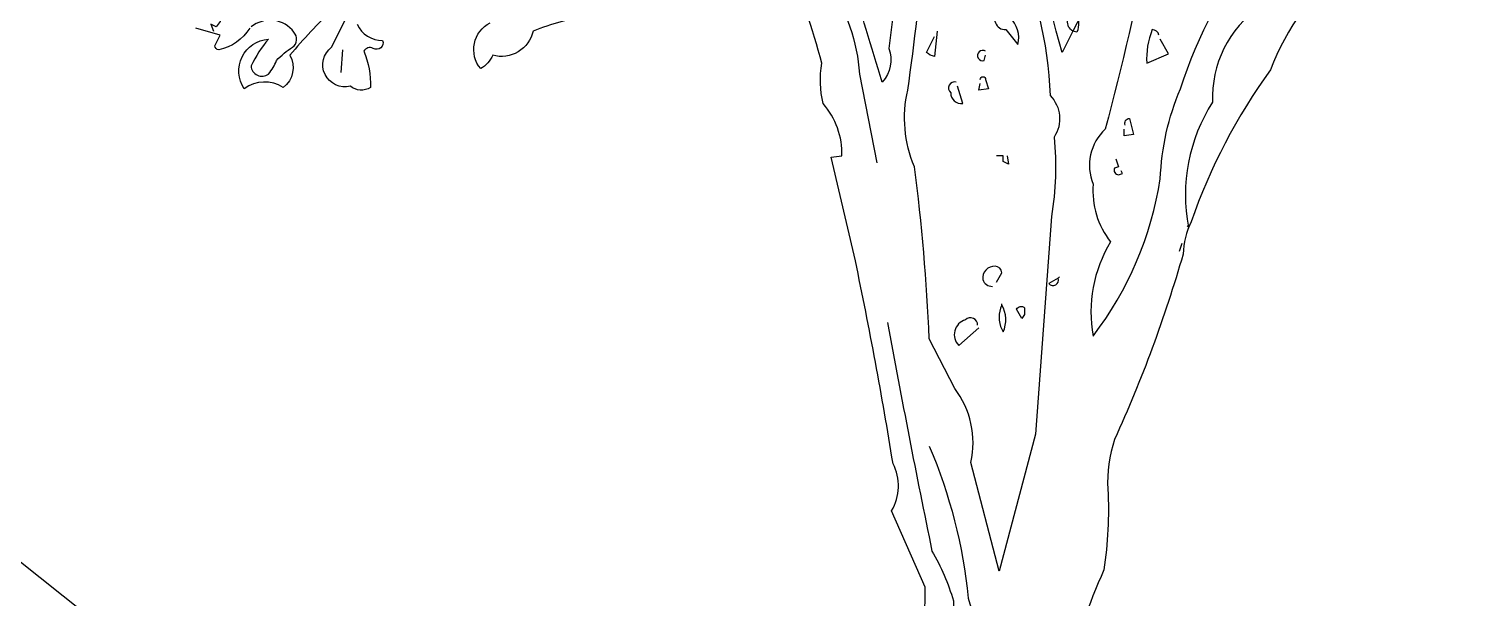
# Model space of a CAD drawing. Header units: metres. Extents: x 368 to 3789, y -155 to 1148.
# Drawn here: x 1269.03 to 1279.56, y 543.89 to 548.02 of the extents above; entities that cross this region are included whole.
import ezdxf

# ---------------------------------------------------------------- set-up
doc = ezdxf.new("R2010")
doc.units = ezdxf.units.M

# ---------------------------------------------------------------- blocks, each defined once
blk = doc.blocks.new('A$C700F2951')
at = {"color": 35}
for points in [[(1762.7, 2189.3), (1694.7, 2057.8, -0.704712), (1699.3, 2089.6, -0.204086), (1701.5, 2055.6), (1694.7, 2057.8), (1676.6, 2021.6, -0.014694), (1604.1, 2311.7)], [(1592.8, 2209.7, -0.100525), (1656.2, 1949, -0.35463), (1663, 1878.8, -0.067169), (1658.5, 1745.1), (1631.3, 1377.9), (1570.1, 1146.8), (1522.5, 1330.3, 0.219635), (1495.3, 1455), (1452.3, 1538.8, 0.021927), (1427.3, 1828.9, -0.158203), (1416, 1958.1, 0.03566), (1452.3, 2449.9, 0.4142)], [(1443.2, 2456.7, 0.009659), (1384.3, 2028.4, -0.276978), (1372.9, 1971.7, -0.010941), (1270.9, 2327.5, 0.406937)], [(1171.2, 2565.5), (1153.1, 2617.6, 0.203735), (1182.6, 2538.3), (1180.3, 2540.6), (1205.2, 2452.2, -0.146759), (1212, 2413.6), (1218.8, 2413.6), (1221.1, 2402.3), (1214.3, 2404.6, 0.4142), (1225.6, 2393.2), (1227.9, 2381.9), (1221.1, 2384.2, -0.265564), (1236.9, 2275.4, 0.153046), (1282.3, 2137.2, -0.133911), (1334.4, 1985.3), (1363.9, 1835.7)], [(2256.8, 2508.8), (2179.7, 2400, -0.103516), (2118.6, 2372.9, -0.263885), (2177.5, 2474.8, 0.184021), (2206.9, 2570, -0.641693), (2200.1, 2597.2, 0.359894), (2163.9, 2563.2, -0.041519), (1971.2, 2447.6, 0.142288), (1837.5, 2295.8, -0.330444), (1823.9, 2216.5, -0.018387), (1749.1, 1892.4, 0.308121), (1728.7, 1799.5, 0.186462), (1758.2, 1702, 0.184647), (1728.7, 1543.4, 0.124985), (1842.1, 1808.5, -0.090317), (1876.1, 1960.4, -0.081436), (2007.5, 2211.9, 0.012741), (2138.9, 2350.2), (2141.2, 2352.5)], [(2562.8, 2375.1, 0.087677), (2329.3, 2284.5, 0.246613), (2277.2, 2266.3, -0.059418), (2159.3, 2173.4, 0.132263), (2027.9, 1992.1, 0.073013), (1894.2, 1736, 0.098373), (1880.6, 1681.6, -0.036575), (1765, 1368.9, 0.099014), (1753.7, 1285, -0.049866), (1746.9, 1149, 0.029373), (1681.1, 970, 0.029037), (1692.5, 575.6), (1701.5, 315, 0.037946), (1846, 0)], [(2109.5, 2318.5), (2116.3, 2320.7, 0.233887), (2084.6, 2264.1), (2105, 2252.7, 0.023468), (2039.2, 2209.7, -0.295303), (2005.2, 2150.8), (1998.4, 2128.1, -0.618027), (2007.5, 2112.2), (2009.8, 2105.4, -0.032013), (2089.1, 2164.3, 0.093262), (2277.2, 2341.1, -0.158417), (2302.1, 2357, -0.362045), (2274.9, 2307.1, -0.126785), (2009.8, 2098.6, 0.256363), (1930.4, 1937.7, 0.192581), (1889.7, 1726.9), (1887.4, 1729.2)], [(1443.2, 815.9, -0.007568), (1445.5, 1119.6), (1388.8, 1248.7, 0.257843), (1391.1, 1328.1, 0.011612), (1327.6, 1670.3), (1286.8, 1844.8), (1304.9, 1847.1, 0.190186), (1273.2, 1935.4, -0.102509), (1270.9, 2003.4, 0.027542), (1214.3, 2175.7)], [(878.9, 2085, 0.044022), (783.7, 2057.8, -0.432632), (715.7, 2017, -0.169403), (695.3, 1994.4, -0.48349), (711.2, 2071.4, 0.322495)], [(1382, 1566, 0.005661), (1456.8, 1180.8, -0.062256), (1493, 1096.9, -0.019409), (1493, 396.6, -0.107346), (1504.4, 208.5, -0.026606), (1479, 0, -0.016046)], [(1452.3, 1357.5, -0.076859), (1518, 1101.4, -0.093506), (1540.6, 849.9, 0.040573), (1520.2, 460.1, -0.046818), (1635.7, 0)]]:
    blk.add_lwpolyline(points, format="xyb", dxfattribs=at)
at = {"color": 74}
for points in [[(486.8, 2069.2, 0.297256), (529.9, 2042, -0.690201), (514, 2028.4, 0.4142), (498.1, 2023.8, -0.101105), (509.5, 1962.6, -0.329758), (475.5, 1964.9, -0.819794), (443.7, 2030.6), (468.7, 2080.5, 0.090164)], [(446, 2094.1, 0.033295), (373.5, 2017, -0.376038), (362.1, 1962.6, 0.309357), (296.4, 1960.4, -0.577087), (337.2, 2044.2, 0.060913), (307.8, 1998.9, 0.595963), (337.2, 1985.3, 0.090164), (350.8, 2008, -0.069427), (378, 2030.6, 0.449051), (380.3, 2055.6, 0.431824), (307.8, 2064.6)], [(305.5, 2062.4, -0.206619), (253.4, 2026.1, -0.333328), (246.6, 2032.9), (255.6, 2051), (214.8, 2062.4, -0.309357)], [(248.8, 2082.8, -0.4142), (255.6, 2073.7), (248.8, 2064.6), (239.8, 2069.2), (244.3, 2057.8)], [(1581.4, 2087.3, 0.4142), (1570.1, 2091.8, 0.749268), (1581.4, 2060.1), (1601.8, 2035.2, 0.276978), (1588.2, 2080.5)], [(1465.8, 2057.8), (1461.3, 2014.8, -0.133911), (1447.7, 2021.6), (1461.3, 2048.8)], [(1839.8, 2051, 0.343094), (1828.5, 2060.1, 0.112915), (1819.4, 2003.4), (1855.7, 2019.3), (1842.1, 2044.2)], [(1547.4, 2023.8, 1.580185), (1545.2, 2008), (1547.4, 2017)], [(1497.6, 1971.7, 0.804886), (1488.5, 1953.6, 0.455139), (1508.9, 1935.4), (1499.8, 1964.9)], [(1538.4, 1976.2, -1), (1547.4, 1976.2), (1552, 1960.4), (1536.1, 1958.1), (1538.4, 1969.4)], [(1783.1, 1899.2, -0.535172), (1789.9, 1910.5), (1796.7, 1883.3), (1780.9, 1881.1), (1780.9, 1892.4)], [(1767.3, 1842.5), (1771.8, 1828.9), (1765, 1826.7, 0.535172), (1771.8, 1815.3), (1778.6, 1817.6), (1776.3, 1822.1)], [(1565.6, 1634), (1574.6, 1649.9, 0.4142), (1563.3, 1661.2, 0.475433), (1542.9, 1638.6, 0.355026), (1558.8, 1627.2)], [(1669.8, 1640.8), (1654, 1631.8, 0.831802), (1669.8, 1640.8), (1672.1, 1643.1), (1669.8, 1640.8)], [(1574.6, 1595.5, 0.222214), (1574.6, 1554.7), (1576.9, 1550.2, 0.249405), (1574.6, 1595.5), (1574.6, 1597.8)], [(1608.6, 1572.8), (1599.6, 1588.7, -0.489075), (1613.2, 1591), (1613.2, 1579.6), (1608.6, 1572.8)], [(1533.8, 1561.5, 0.680847), (1513.4, 1570.6, 0.580322), (1502.1, 1527.5), (1536.1, 1557)]]:
    blk.add_lwpolyline(points, format="xyb", dxfattribs=at)
for points in [[(461.9, 2026.1), (459.6, 1987.6)], [(1583.7, 1847.1), (1586, 1833.5), (1576.9, 1838), (1576.9, 1847.1), (1565.6, 1847.1)], [(1878.3, 1699.7), (1873.8, 1686.2)]]:
    blk.add_lwpolyline(points, dxfattribs=at)

msp = doc.modelspace()

# ---------------------------------------------------------------- linework, layer by layer
at = {"elevation": 845.657}
msp.add_lwpolyline([(1232.382, 573.147), (1318.172, 505.152), (1378.197, 538.997)], dxfattribs=at)

# ---------------------------------------------------------------- block references
at = {"xscale": 0.00430364964322203, "yscale": 0.00430364964322203, "zscale": 0.00430364964322203}
msp.add_blockref('A$C700F2951', (1269.315, 539.15, 845.657), dxfattribs=at)

doc.saveas('drawing.dxf')
